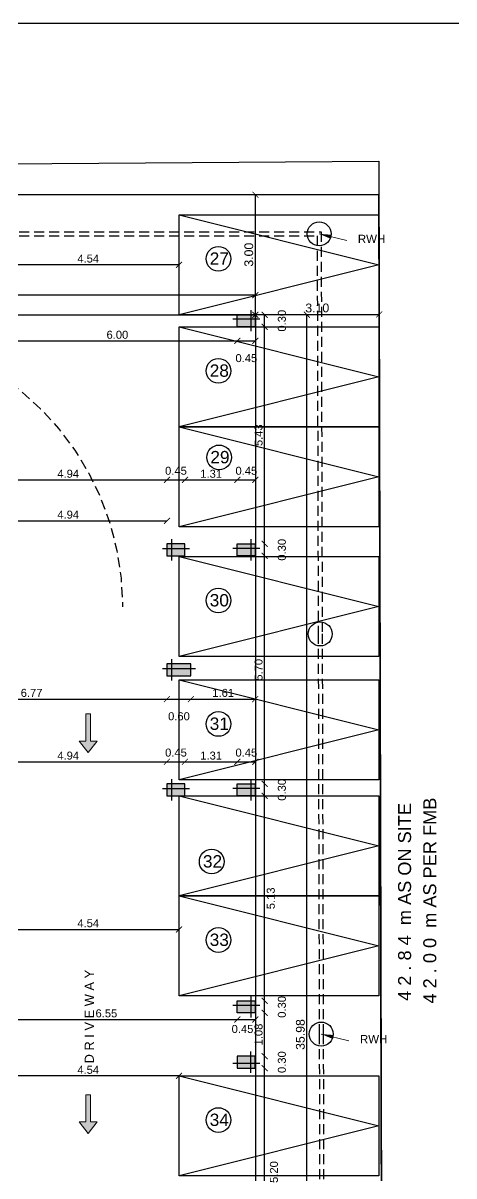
# Model space of a CAD drawing. Header units: metres. Extents: x 2130 to 3135, y 5414 to 5819.
# Drawn here: x 2823.92 to 2834.7, y 5627.74 to 5656.56 of the extents above; entities that cross this region are included whole.
import ezdxf

# ---------------------------------------------------------------- set-up
doc = ezdxf.new("R2010")
doc.units = ezdxf.units.M
doc.header["$MEASUREMENT"] = 0
doc.header["$PDMODE"] = 34
doc.linetypes.add('CONTINU', pattern=[0])
doc.linetypes.add('HIDDEN', pattern=[0.375, 0.25, -0.125])
doc.layers.get('0').update_dxf_attribs({"lineweight": 18})
doc.layers.get('Defpoints').update_dxf_attribs({"lineweight": 18})
for name, color, linetype in [('Boundary', 6, 'Continuous'), ('CAR TEXT', 5, 'Continuous'), ('CMDA CAR', 30, 'Continuous'), ('col', 1, 'Continuous'), ('DIM', 8, 'Continuous'), ('PATTA', 3, 'Continuous'), ('TITLE', 7, 'Continuous'), ('WALL', 2, 'Continuous'), ('WIN', 5, 'Continuous')]:
    doc.layers.add(name, color=color, linetype=linetype)
doc.layers.add('text', color=7, linetype='Continuous', lineweight=25)
doc.styles.add('A1', font='arial.ttf')
doc.styles.add('DIM', font='sanss___.ttf')
doc.styles.add('R1', font='arial.ttf')
doc.dimstyles.new('DIM-CMDA', dxfattribs={"dimtxt": 0.2, "dimasz": 0.15, "dimexe": 0.05, "dimexo": 0.0625, "dimgap": 0.05, "dimtad": 1, "dimzin": 1, "dimdsep": 46, "dimtxsty": 'R1', "dimblk": 'ARCHTICK', "dimcen": 0.09, "dimse1": 1, "dimse2": 1, "dimclrd": 8, "dimclre": 8, "dimadec": 0, "dimazin": 0, "dimtm": 1e-09, "dimtfac": 1, "dimtofl": 0, "dimtmove": 2, "dimatfit": 3, "dimfxl": 0, "dimtolj": 1, "dimtzin": 0, "dimlwd": -1, "dimlwe": -1, "dimarcsym": 0})

# ---------------------------------------------------------------- blocks, each defined once
blk = doc.blocks.new('CAR - 1')
at = {"color": 0}
blk.add_lwpolyline([(-1250, 0), (1250, 0), (1250, 5000), (-1250, 5000)], close=True, dxfattribs=at)
blk.add_lwpolyline([(1250, 0), (0, 5000), (-1250, 0), (1250, 0)], dxfattribs=at)
blk = doc.blocks.new('A$C52CC7759')
at = {"color": 0, "linetype": 'HIDDEN'}
for radius in [7, 4]:
    blk.add_arc((4, 0), radius, 90, 180, dxfattribs=at)
blk = doc.blocks.new('300x450')
blk.add_hatch(color=0).paths.add_polyline_path([(1602.841, -173.858), (1603.141, -173.858), (1603.141, -174.308), (1602.841, -174.308)])
at = {"color": 0}
for p, q in [((1602.956, -173.743), (1602.956, -174.423)), ((1602.726, -173.973), (1603.256, -173.973))]:
    blk.add_line(p, q, dxfattribs=at)
blk.add_lwpolyline([(1602.841, -173.858), (1603.141, -173.858), (1603.141, -174.308), (1602.841, -174.308)], close=True, dxfattribs=at)
blk = doc.blocks.new('300x600')
blk.add_hatch(color=0).paths.add_polyline_path([(1601.931, -173.858), (1602.231, -173.858), (1602.231, -174.458), (1601.931, -174.458)])
at = {"color": 0}
for p, q in [((1602.046, -173.743), (1602.046, -174.573)), ((1601.816, -173.973), (1602.346, -173.973))]:
    blk.add_line(p, q, dxfattribs=at)
blk.add_lwpolyline([(1601.931, -173.858), (1602.231, -173.858), (1602.231, -174.458), (1601.931, -174.458)], close=True, dxfattribs=at)
blk = doc.blocks.new('_ArchTick')
at = {"color": 0, "linetype": 'ByBlock', "const_width": 0.15}
blk.add_lwpolyline([(-0.5, -0.5), (0.5, 0.5)], dxfattribs=at)
blk = doc.blocks.new('*D789')
at = {"layer": 'Defpoints', "color": 0}
for p in [(2823.282, 5648.967), (2829.282, 5648.967), (2829.282, 5648.612)]:
    blk.add_point(p, dxfattribs=at)
at = {"layer": 'DIM', "color": 8}
blk.add_line((2823.282, 5648.612), (2829.282, 5648.612), dxfattribs=at)
at = {"layer": 'DIM', "color": 8, "xscale": 0.15, "yscale": 0.15, "zscale": 0.15, "rotation": 180}
blk.add_blockref('_ArchTick', (2823.282, 5648.612), dxfattribs=at)
at = {"layer": 'DIM', "color": 8, "xscale": 0.15, "yscale": 0.15, "zscale": 0.15}
blk.add_blockref('_ArchTick', (2829.282, 5648.612), dxfattribs=at)
at = {"layer": 'DIM', "color": 0, "insert": (2826.282, 5648.765), "char_height": 0.2, "attachment_point": 5, "style": 'R1'}
blk.add_mtext('\\A1;6.00', dxfattribs=at)
blk = doc.blocks.new('*D790')
at = {"layer": 'Defpoints', "color": 0}
for p in [(2829.282, 5648.967), (2829.732, 5648.967), (2829.732, 5648.612)]:
    blk.add_point(p, dxfattribs=at)
at = {"layer": 'DIM', "color": 8}
blk.add_line((2829.282, 5648.612), (2829.732, 5648.612), dxfattribs=at)
at = {"layer": 'DIM', "color": 8, "xscale": 0.15, "yscale": 0.15, "zscale": 0.15, "rotation": 180}
blk.add_blockref('_ArchTick', (2829.282, 5648.612), dxfattribs=at)
at = {"layer": 'DIM', "color": 8, "xscale": 0.15, "yscale": 0.15, "zscale": 0.15}
blk.add_blockref('_ArchTick', (2829.732, 5648.612), dxfattribs=at)
at = {"layer": 'DIM', "color": 0, "insert": (2829.507, 5648.181), "char_height": 0.2, "attachment_point": 5, "style": 'R1'}
blk.add_mtext('\\A1;0.45', dxfattribs=at)
blk = doc.blocks.new('*D796')
at = {"layer": 'Defpoints', "color": 0}
for p in [(2827.522, 5645.139), (2822.582, 5643.562), (2827.522, 5643.542)]:
    blk.add_point(p, dxfattribs=at)
at = {"layer": 'DIM', "color": 8}
blk.add_line((2822.582, 5645.139), (2827.522, 5645.139), dxfattribs=at)
at = {"layer": 'DIM', "color": 8, "xscale": 0.15, "yscale": 0.15, "zscale": 0.15, "rotation": 180}
blk.add_blockref('_ArchTick', (2822.582, 5645.139), dxfattribs=at)
at = {"layer": 'DIM', "color": 8, "xscale": 0.15, "yscale": 0.15, "zscale": 0.15}
blk.add_blockref('_ArchTick', (2827.522, 5645.139), dxfattribs=at)
at = {"layer": 'DIM', "color": 0, "insert": (2825.052, 5645.291), "char_height": 0.2, "attachment_point": 5, "style": 'R1'}
blk.add_mtext('\\A1;4.94', dxfattribs=at)
blk = doc.blocks.new('*D797')
at = {"layer": 'Defpoints', "color": 0}
for p in [(2827.972, 5645.139), (2827.522, 5643.542), (2827.972, 5643.542)]:
    blk.add_point(p, dxfattribs=at)
at = {"layer": 'DIM', "color": 8}
blk.add_line((2827.522, 5645.139), (2827.972, 5645.139), dxfattribs=at)
at = {"layer": 'DIM', "color": 8, "xscale": 0.15, "yscale": 0.15, "zscale": 0.15, "rotation": 180}
blk.add_blockref('_ArchTick', (2827.522, 5645.139), dxfattribs=at)
at = {"layer": 'DIM', "color": 8, "xscale": 0.15, "yscale": 0.15, "zscale": 0.15}
blk.add_blockref('_ArchTick', (2827.972, 5645.139), dxfattribs=at)
at = {"layer": 'DIM', "color": 0, "insert": (2827.747, 5645.366), "char_height": 0.2, "attachment_point": 5, "style": 'R1'}
blk.add_mtext('\\A1;0.45', dxfattribs=at)
blk = doc.blocks.new('*D798')
at = {"layer": 'Defpoints', "color": 0}
for p in [(2829.282, 5645.139), (2827.972, 5643.542), (2829.282, 5643.542)]:
    blk.add_point(p, dxfattribs=at)
at = {"layer": 'DIM', "color": 8}
blk.add_line((2827.972, 5645.139), (2829.282, 5645.139), dxfattribs=at)
at = {"layer": 'DIM', "color": 8, "xscale": 0.15, "yscale": 0.15, "zscale": 0.15, "rotation": 180}
blk.add_blockref('_ArchTick', (2827.972, 5645.139), dxfattribs=at)
at = {"layer": 'DIM', "color": 8, "xscale": 0.15, "yscale": 0.15, "zscale": 0.15}
blk.add_blockref('_ArchTick', (2829.282, 5645.139), dxfattribs=at)
at = {"layer": 'DIM', "color": 0, "insert": (2828.627, 5645.291), "char_height": 0.2, "attachment_point": 5, "style": 'R1'}
blk.add_mtext('\\A1;1.31', dxfattribs=at)
blk = doc.blocks.new('*D799')
at = {"layer": 'Defpoints', "color": 0}
for p in [(2829.732, 5645.139), (2829.282, 5643.542), (2829.732, 5643.542)]:
    blk.add_point(p, dxfattribs=at)
at = {"layer": 'DIM', "color": 8}
blk.add_line((2829.282, 5645.139), (2829.732, 5645.139), dxfattribs=at)
at = {"layer": 'DIM', "color": 8, "xscale": 0.15, "yscale": 0.15, "zscale": 0.15, "rotation": 180}
blk.add_blockref('_ArchTick', (2829.282, 5645.139), dxfattribs=at)
at = {"layer": 'DIM', "color": 8, "xscale": 0.15, "yscale": 0.15, "zscale": 0.15}
blk.add_blockref('_ArchTick', (2829.732, 5645.139), dxfattribs=at)
at = {"layer": 'DIM', "color": 0, "insert": (2829.507, 5645.366), "char_height": 0.2, "attachment_point": 5, "style": 'R1'}
blk.add_mtext('\\A1;0.45', dxfattribs=at)
blk = doc.blocks.new('*D812')
at = {"layer": 'Defpoints', "color": 0}
for p in [(2820.752, 5640.312), (2827.522, 5640.242), (2827.522, 5639.662)]:
    blk.add_point(p, dxfattribs=at)
at = {"layer": 'DIM', "color": 8}
blk.add_line((2820.752, 5639.662), (2827.522, 5639.662), dxfattribs=at)
at = {"layer": 'DIM', "color": 8, "xscale": 0.15, "yscale": 0.15, "zscale": 0.15, "rotation": 180}
blk.add_blockref('_ArchTick', (2820.752, 5639.662), dxfattribs=at)
at = {"layer": 'DIM', "color": 8, "xscale": 0.15, "yscale": 0.15, "zscale": 0.15}
blk.add_blockref('_ArchTick', (2827.522, 5639.662), dxfattribs=at)
at = {"layer": 'DIM', "color": 0, "insert": (2824.137, 5639.814), "char_height": 0.2, "attachment_point": 5, "style": 'R1'}
blk.add_mtext('\\A1;6.77', dxfattribs=at)
blk = doc.blocks.new('*D813')
at = {"layer": 'Defpoints', "color": 0}
for p in [(2827.522, 5640.242), (2828.122, 5640.242), (2828.122, 5639.662)]:
    blk.add_point(p, dxfattribs=at)
at = {"layer": 'DIM', "color": 8}
blk.add_line((2827.522, 5639.662), (2828.122, 5639.662), dxfattribs=at)
at = {"layer": 'DIM', "color": 8, "xscale": 0.15, "yscale": 0.15, "zscale": 0.15, "rotation": 180}
blk.add_blockref('_ArchTick', (2827.522, 5639.662), dxfattribs=at)
at = {"layer": 'DIM', "color": 8, "xscale": 0.15, "yscale": 0.15, "zscale": 0.15}
blk.add_blockref('_ArchTick', (2828.122, 5639.662), dxfattribs=at)
at = {"layer": 'DIM', "color": 0, "insert": (2827.822, 5639.23), "char_height": 0.2, "attachment_point": 5, "style": 'R1'}
blk.add_mtext('\\A1;0.60', dxfattribs=at)
blk = doc.blocks.new('*D814')
at = {"layer": 'Defpoints', "color": 0}
for p in [(2828.122, 5640.242), (2829.732, 5640.214), (2829.732, 5639.662)]:
    blk.add_point(p, dxfattribs=at)
at = {"layer": 'DIM', "color": 8}
blk.add_line((2828.122, 5639.662), (2829.732, 5639.662), dxfattribs=at)
at = {"layer": 'DIM', "color": 8, "xscale": 0.15, "yscale": 0.15, "zscale": 0.15, "rotation": 180}
blk.add_blockref('_ArchTick', (2828.122, 5639.662), dxfattribs=at)
at = {"layer": 'DIM', "color": 8, "xscale": 0.15, "yscale": 0.15, "zscale": 0.15}
blk.add_blockref('_ArchTick', (2829.732, 5639.662), dxfattribs=at)
at = {"layer": 'DIM', "color": 0, "insert": (2828.927, 5639.814), "char_height": 0.2, "attachment_point": 5, "style": 'R1'}
blk.add_mtext('\\A1;1.61', dxfattribs=at)
blk = doc.blocks.new('*D824')
at = {"layer": 'Defpoints', "color": 0}
for p in [(2827.522, 5638.095), (2827.522, 5637.242), (2822.582, 5637.027)]:
    blk.add_point(p, dxfattribs=at)
at = {"layer": 'DIM', "color": 8}
blk.add_line((2822.582, 5638.095), (2827.522, 5638.095), dxfattribs=at)
at = {"layer": 'DIM', "color": 8, "xscale": 0.15, "yscale": 0.15, "zscale": 0.15, "rotation": 180}
blk.add_blockref('_ArchTick', (2822.582, 5638.095), dxfattribs=at)
at = {"layer": 'DIM', "color": 8, "xscale": 0.15, "yscale": 0.15, "zscale": 0.15}
blk.add_blockref('_ArchTick', (2827.522, 5638.095), dxfattribs=at)
at = {"layer": 'DIM', "color": 0, "insert": (2825.052, 5638.247), "char_height": 0.2, "attachment_point": 5, "style": 'R1'}
blk.add_mtext('\\A1;4.94', dxfattribs=at)
blk = doc.blocks.new('*D825')
at = {"layer": 'Defpoints', "color": 0}
for p in [(2827.972, 5638.095), (2827.972, 5637.542), (2827.522, 5637.242)]:
    blk.add_point(p, dxfattribs=at)
at = {"layer": 'DIM', "color": 8}
blk.add_line((2827.522, 5638.095), (2827.972, 5638.095), dxfattribs=at)
at = {"layer": 'DIM', "color": 8, "xscale": 0.15, "yscale": 0.15, "zscale": 0.15, "rotation": 180}
blk.add_blockref('_ArchTick', (2827.522, 5638.095), dxfattribs=at)
at = {"layer": 'DIM', "color": 8, "xscale": 0.15, "yscale": 0.15, "zscale": 0.15}
blk.add_blockref('_ArchTick', (2827.972, 5638.095), dxfattribs=at)
at = {"layer": 'DIM', "color": 0, "insert": (2827.747, 5638.322), "char_height": 0.2, "attachment_point": 5, "style": 'R1'}
blk.add_mtext('\\A1;0.45', dxfattribs=at)
blk = doc.blocks.new('*D826')
at = {"layer": 'Defpoints', "color": 0}
for p in [(2829.282, 5638.095), (2827.972, 5637.542), (2829.282, 5637.542)]:
    blk.add_point(p, dxfattribs=at)
at = {"layer": 'DIM', "color": 8}
blk.add_line((2827.972, 5638.095), (2829.282, 5638.095), dxfattribs=at)
at = {"layer": 'DIM', "color": 8, "xscale": 0.15, "yscale": 0.15, "zscale": 0.15, "rotation": 180}
blk.add_blockref('_ArchTick', (2827.972, 5638.095), dxfattribs=at)
at = {"layer": 'DIM', "color": 8, "xscale": 0.15, "yscale": 0.15, "zscale": 0.15}
blk.add_blockref('_ArchTick', (2829.282, 5638.095), dxfattribs=at)
at = {"layer": 'DIM', "color": 0, "insert": (2828.627, 5638.247), "char_height": 0.2, "attachment_point": 5, "style": 'R1'}
blk.add_mtext('\\A1;1.31', dxfattribs=at)
blk = doc.blocks.new('*D697')
at = {"layer": 'Defpoints', "color": 0}
for p in [(2829.732, 5638.095), (2829.282, 5637.542), (2829.732, 5637.242)]:
    blk.add_point(p, dxfattribs=at)
at = {"layer": 'DIM', "color": 8}
blk.add_line((2829.282, 5638.095), (2829.732, 5638.095), dxfattribs=at)
at = {"layer": 'DIM', "color": 8, "xscale": 0.15, "yscale": 0.15, "zscale": 0.15, "rotation": 180}
blk.add_blockref('_ArchTick', (2829.282, 5638.095), dxfattribs=at)
at = {"layer": 'DIM', "color": 8, "xscale": 0.15, "yscale": 0.15, "zscale": 0.15}
blk.add_blockref('_ArchTick', (2829.732, 5638.095), dxfattribs=at)
at = {"layer": 'DIM', "color": 0, "insert": (2829.507, 5638.322), "char_height": 0.2, "attachment_point": 5, "style": 'R1'}
blk.add_mtext('\\A1;0.45', dxfattribs=at)
blk = doc.blocks.new('*D713')
at = {"layer": 'Defpoints', "color": 0}
for p in [(2829.282, 5631.653), (2822.732, 5631.187), (2829.282, 5630.737)]:
    blk.add_point(p, dxfattribs=at)
at = {"layer": 'DIM', "color": 8}
blk.add_line((2822.732, 5631.653), (2829.282, 5631.653), dxfattribs=at)
at = {"layer": 'DIM', "color": 8, "xscale": 0.15, "yscale": 0.15, "zscale": 0.15, "rotation": 180}
blk.add_blockref('_ArchTick', (2822.732, 5631.653), dxfattribs=at)
at = {"layer": 'DIM', "color": 8, "xscale": 0.15, "yscale": 0.15, "zscale": 0.15}
blk.add_blockref('_ArchTick', (2829.282, 5631.653), dxfattribs=at)
at = {"layer": 'DIM', "color": 0, "insert": (2826.007, 5631.805), "char_height": 0.2, "attachment_point": 5, "style": 'R1'}
blk.add_mtext('\\A1;6.55', dxfattribs=at)
blk = doc.blocks.new('*D714')
at = {"layer": 'Defpoints', "color": 0}
for p in [(2829.732, 5631.653), (2829.282, 5630.737), (2829.732, 5630.737)]:
    blk.add_point(p, dxfattribs=at)
at = {"layer": 'DIM', "color": 8}
blk.add_line((2829.282, 5631.653), (2829.732, 5631.653), dxfattribs=at)
at = {"layer": 'DIM', "color": 8, "xscale": 0.15, "yscale": 0.15, "zscale": 0.15, "rotation": 180}
blk.add_blockref('_ArchTick', (2829.282, 5631.653), dxfattribs=at)
at = {"layer": 'DIM', "color": 8, "xscale": 0.15, "yscale": 0.15, "zscale": 0.15}
blk.add_blockref('_ArchTick', (2829.732, 5631.653), dxfattribs=at)
at = {"layer": 'DIM', "color": 0, "insert": (2829.411, 5631.415), "char_height": 0.2, "attachment_point": 5, "style": 'R1'}
blk.add_mtext('\\A1;0.45', dxfattribs=at)
blk = doc.blocks.new('*D859')
at = {"layer": 'Defpoints', "color": 0}
for p in [(2829.732, 5630.437), (2829.965, 5630.437), (2829.732, 5625.242)]:
    blk.add_point(p, dxfattribs=at)
at = {"layer": 'DIM', "color": 8}
blk.add_line((2829.965, 5625.242), (2829.965, 5630.437), dxfattribs=at)
at = {"layer": 'DIM', "color": 8, "xscale": 0.15, "yscale": 0.15, "zscale": 0.15}
for p, rotation in [((2829.965, 5630.437), 90), ((2829.965, 5625.242), 270)]:
    blk.add_blockref('_ArchTick', p, dxfattribs=dict(at, rotation=rotation))
at = {"layer": 'DIM', "color": 0, "insert": (2830.198, 5627.84), "char_height": 0.2, "attachment_point": 5, "rotation": 90, "style": 'R1'}
blk.add_mtext('\\A1;5.20', dxfattribs=at)
blk = doc.blocks.new('*D860')
at = {"layer": 'Defpoints', "color": 0}
for p in [(2829.732, 5630.737), (2829.965, 5630.737), (2829.732, 5630.437)]:
    blk.add_point(p, dxfattribs=at)
at = {"layer": 'DIM', "color": 8}
blk.add_line((2829.965, 5630.437), (2829.965, 5630.737), dxfattribs=at)
at = {"layer": 'DIM', "color": 8, "xscale": 0.15, "yscale": 0.15, "zscale": 0.15}
for p, rotation in [((2829.965, 5630.737), 90), ((2829.965, 5630.437), 270)]:
    blk.add_blockref('_ArchTick', p, dxfattribs=dict(at, rotation=rotation))
at = {"layer": 'DIM', "color": 0, "insert": (2830.396, 5630.587), "char_height": 0.2, "attachment_point": 5, "rotation": 90, "style": 'R1'}
blk.add_mtext('\\A1;0.30', dxfattribs=at)
blk = doc.blocks.new('*D861')
at = {"layer": 'Defpoints', "color": 0}
for p in [(2829.732, 5631.817), (2829.965, 5631.817), (2829.732, 5630.737)]:
    blk.add_point(p, dxfattribs=at)
at = {"layer": 'DIM', "color": 8}
blk.add_line((2829.965, 5630.737), (2829.965, 5631.817), dxfattribs=at)
at = {"layer": 'DIM', "color": 8, "xscale": 0.15, "yscale": 0.15, "zscale": 0.15}
for p, rotation in [((2829.965, 5631.817), 90), ((2829.965, 5630.737), 270)]:
    blk.add_blockref('_ArchTick', p, dxfattribs=dict(at, rotation=rotation))
at = {"layer": 'DIM', "color": 0, "insert": (2829.813, 5631.277), "char_height": 0.2, "attachment_point": 5, "rotation": 90, "style": 'R1'}
blk.add_mtext('\\A1;1.08', dxfattribs=at)
blk = doc.blocks.new('*D862')
at = {"layer": 'Defpoints', "color": 0}
for p in [(2829.732, 5632.117), (2829.965, 5632.117), (2829.732, 5631.817)]:
    blk.add_point(p, dxfattribs=at)
at = {"layer": 'DIM', "color": 8}
blk.add_line((2829.965, 5631.817), (2829.965, 5632.117), dxfattribs=at)
at = {"layer": 'DIM', "color": 8, "xscale": 0.15, "yscale": 0.15, "zscale": 0.15}
for p, rotation in [((2829.965, 5632.117), 90), ((2829.965, 5631.817), 270)]:
    blk.add_blockref('_ArchTick', p, dxfattribs=dict(at, rotation=rotation))
at = {"layer": 'DIM', "color": 0, "insert": (2830.396, 5631.967), "char_height": 0.2, "attachment_point": 5, "rotation": 90, "style": 'R1'}
blk.add_mtext('\\A1;0.30', dxfattribs=at)
blk = doc.blocks.new('*D863')
at = {"layer": 'Defpoints', "color": 0}
for p in [(2829.732, 5637.242), (2829.965, 5637.242), (2829.732, 5632.117)]:
    blk.add_point(p, dxfattribs=at)
at = {"layer": 'DIM', "color": 8}
blk.add_line((2829.965, 5632.117), (2829.965, 5637.242), dxfattribs=at)
at = {"layer": 'DIM', "color": 8, "xscale": 0.15, "yscale": 0.15, "zscale": 0.15}
for p, rotation in [((2829.965, 5637.242), 90), ((2829.965, 5632.117), 270)]:
    blk.add_blockref('_ArchTick', p, dxfattribs=dict(at, rotation=rotation))
at = {"layer": 'DIM', "color": 0, "insert": (2830.119, 5634.68), "char_height": 0.2, "attachment_point": 5, "rotation": 90, "style": 'R1'}
blk.add_mtext('\\A1;5.13', dxfattribs=at)
blk = doc.blocks.new('*D864')
at = {"layer": 'Defpoints', "color": 0}
for p in [(2829.732, 5637.542), (2829.965, 5637.542), (2829.732, 5637.242)]:
    blk.add_point(p, dxfattribs=at)
at = {"layer": 'DIM', "color": 8}
blk.add_line((2829.965, 5637.242), (2829.965, 5637.542), dxfattribs=at)
at = {"layer": 'DIM', "color": 8, "xscale": 0.15, "yscale": 0.15, "zscale": 0.15}
for p, rotation in [((2829.965, 5637.542), 90), ((2829.965, 5637.242), 270)]:
    blk.add_blockref('_ArchTick', p, dxfattribs=dict(at, rotation=rotation))
at = {"layer": 'DIM', "color": 0, "insert": (2830.396, 5637.392), "char_height": 0.2, "attachment_point": 5, "rotation": 90, "style": 'R1'}
blk.add_mtext('\\A1;0.30', dxfattribs=at)
blk = doc.blocks.new('*D865')
at = {"layer": 'Defpoints', "color": 0}
for p in [(2829.732, 5643.242), (2829.965, 5643.242), (2829.732, 5637.542)]:
    blk.add_point(p, dxfattribs=at)
at = {"layer": 'DIM', "color": 8}
blk.add_line((2829.965, 5637.542), (2829.965, 5643.242), dxfattribs=at)
at = {"layer": 'DIM', "color": 8, "xscale": 0.15, "yscale": 0.15, "zscale": 0.15}
for p, rotation in [((2829.965, 5643.242), 90), ((2829.965, 5637.542), 270)]:
    blk.add_blockref('_ArchTick', p, dxfattribs=dict(at, rotation=rotation))
at = {"layer": 'DIM', "color": 0, "insert": (2829.813, 5640.392), "char_height": 0.2, "attachment_point": 5, "rotation": 90, "style": 'R1'}
blk.add_mtext('\\A1;5.70', dxfattribs=at)
blk = doc.blocks.new('*D866')
at = {"layer": 'Defpoints', "color": 0}
for p in [(2829.732, 5643.542), (2829.965, 5643.542), (2829.732, 5643.242)]:
    blk.add_point(p, dxfattribs=at)
at = {"layer": 'DIM', "color": 8}
blk.add_line((2829.965, 5643.242), (2829.965, 5643.542), dxfattribs=at)
at = {"layer": 'DIM', "color": 8, "xscale": 0.15, "yscale": 0.15, "zscale": 0.15}
for p, rotation in [((2829.965, 5643.542), 90), ((2829.965, 5643.242), 270)]:
    blk.add_blockref('_ArchTick', p, dxfattribs=dict(at, rotation=rotation))
at = {"layer": 'DIM', "color": 0, "insert": (2830.396, 5643.392), "char_height": 0.2, "attachment_point": 5, "rotation": 90, "style": 'R1'}
blk.add_mtext('\\A1;0.30', dxfattribs=at)
blk = doc.blocks.new('*D867')
at = {"layer": 'Defpoints', "color": 0}
for p in [(2829.732, 5648.967), (2829.965, 5648.967), (2829.732, 5643.542)]:
    blk.add_point(p, dxfattribs=at)
at = {"layer": 'DIM', "color": 8}
blk.add_line((2829.965, 5643.542), (2829.965, 5648.967), dxfattribs=at)
at = {"layer": 'DIM', "color": 8, "xscale": 0.15, "yscale": 0.15, "zscale": 0.15}
for p, rotation in [((2829.965, 5648.967), 90), ((2829.965, 5643.542), 270)]:
    blk.add_blockref('_ArchTick', p, dxfattribs=dict(at, rotation=rotation))
at = {"layer": 'DIM', "color": 0, "insert": (2829.813, 5646.255), "char_height": 0.2, "attachment_point": 5, "rotation": 90, "style": 'R1'}
blk.add_mtext('\\A1;5.43', dxfattribs=at)
blk = doc.blocks.new('*D868')
at = {"layer": 'Defpoints', "color": 0}
for p in [(2829.732, 5649.267), (2829.965, 5649.267), (2829.732, 5648.967)]:
    blk.add_point(p, dxfattribs=at)
at = {"layer": 'DIM', "color": 8}
blk.add_line((2829.965, 5648.967), (2829.965, 5649.267), dxfattribs=at)
at = {"layer": 'DIM', "color": 8, "xscale": 0.15, "yscale": 0.15, "zscale": 0.15}
for p, rotation in [((2829.965, 5649.267), 90), ((2829.965, 5648.967), 270)]:
    blk.add_blockref('_ArchTick', p, dxfattribs=dict(at, rotation=rotation))
at = {"layer": 'DIM', "color": 0, "insert": (2830.396, 5649.117), "char_height": 0.2, "attachment_point": 5, "rotation": 90, "style": 'R1'}
blk.add_mtext('\\A1;0.30', dxfattribs=at)
blk = doc.blocks.new('*D477')
at = {"layer": 'Defpoints', "color": 0}
for p in [(2806.932, 5649.756), (2806.932, 5648.134), (2829.732, 5647.863)]:
    blk.add_point(p, dxfattribs=at)
at = {"layer": 'DIM', "color": 8}
blk.add_line((2829.732, 5649.756), (2806.932, 5649.756), dxfattribs=at)
at = {"layer": 'DIM', "color": 8, "xscale": 0.15, "yscale": 0.15, "zscale": 0.15, "rotation": 180}
blk.add_blockref('_ArchTick', (2806.932, 5649.756), dxfattribs=at)
at = {"layer": 'DIM', "color": 8, "xscale": 0.15, "yscale": 0.15, "zscale": 0.15}
blk.add_blockref('_ArchTick', (2829.732, 5649.756), dxfattribs=at)
at = {"layer": 'DIM', "color": 2, "insert": (2818.332, 5649.918), "char_height": 0.22, "attachment_point": 5, "style": 'R1'}
blk.add_mtext('\\A1;22.80', dxfattribs=at)
blk = doc.blocks.new('*D480')
at = {"layer": 'Defpoints', "color": 0}
for p in [(2829.028, 5649.267), (2831.022, 5649.267), (2829.124, 5613.287)]:
    blk.add_point(p, dxfattribs=at)
at = {"layer": 'DIM', "color": 8}
blk.add_line((2831.022, 5613.287), (2831.022, 5649.267), dxfattribs=at)
at = {"layer": 'DIM', "color": 8, "xscale": 0.15, "yscale": 0.15, "zscale": 0.15}
for p, rotation in [((2831.022, 5649.267), 90), ((2831.022, 5613.287), 270)]:
    blk.add_blockref('_ArchTick', p, dxfattribs=dict(at, rotation=rotation))
at = {"layer": 'DIM', "color": 2, "insert": (2830.859, 5631.277), "char_height": 0.22, "attachment_point": 5, "rotation": 90, "style": 'R1'}
blk.add_mtext('\\A1;35.98', dxfattribs=at)
blk = doc.blocks.new('*D762')
at = {"layer": 'Defpoints', "color": 0}
for p in [(2823.284, 5650.517), (2823.284, 5650.517), (2827.823, 5650.517)]:
    blk.add_point(p, dxfattribs=at)
at = {"layer": 'DIM', "color": 8}
blk.add_line((2827.823, 5650.517), (2823.284, 5650.517), dxfattribs=at)
at = {"layer": 'DIM', "color": 8, "xscale": 0.15, "yscale": 0.15, "zscale": 0.15, "rotation": 180}
blk.add_blockref('_ArchTick', (2823.284, 5650.517), dxfattribs=at)
at = {"layer": 'DIM', "color": 8, "xscale": 0.15, "yscale": 0.15, "zscale": 0.15}
blk.add_blockref('_ArchTick', (2827.823, 5650.517), dxfattribs=at)
at = {"layer": 'DIM', "color": 0, "insert": (2825.553, 5650.669), "char_height": 0.2, "attachment_point": 5, "style": 'R1'}
blk.add_mtext('\\A1;4.54', dxfattribs=at)
blk = doc.blocks.new('*D763')
at = {"layer": 'Defpoints', "color": 0}
for p in [(2822.582, 5644.117), (2827.522, 5644.117), (2827.522, 5643.542)]:
    blk.add_point(p, dxfattribs=at)
at = {"layer": 'DIM', "color": 8}
blk.add_line((2822.582, 5644.117), (2827.522, 5644.117), dxfattribs=at)
at = {"layer": 'DIM', "color": 8, "xscale": 0.15, "yscale": 0.15, "zscale": 0.15, "rotation": 180}
blk.add_blockref('_ArchTick', (2822.582, 5644.117), dxfattribs=at)
at = {"layer": 'DIM', "color": 8, "xscale": 0.15, "yscale": 0.15, "zscale": 0.15}
blk.add_blockref('_ArchTick', (2827.522, 5644.117), dxfattribs=at)
at = {"layer": 'DIM', "color": 0, "insert": (2825.052, 5644.27), "char_height": 0.2, "attachment_point": 5, "style": 'R1'}
blk.add_mtext('\\A1;4.94', dxfattribs=at)
blk = doc.blocks.new('*D764')
at = {"layer": 'Defpoints', "color": 0}
for p in [(2827.823, 5635.012), (2823.284, 5634.836), (2827.823, 5633.905)]:
    blk.add_point(p, dxfattribs=at)
at = {"layer": 'DIM', "color": 8}
blk.add_line((2823.284, 5633.905), (2827.823, 5633.905), dxfattribs=at)
at = {"layer": 'DIM', "color": 8, "xscale": 0.15, "yscale": 0.15, "zscale": 0.15, "rotation": 180}
blk.add_blockref('_ArchTick', (2823.284, 5633.905), dxfattribs=at)
at = {"layer": 'DIM', "color": 8, "xscale": 0.15, "yscale": 0.15, "zscale": 0.15}
blk.add_blockref('_ArchTick', (2827.823, 5633.905), dxfattribs=at)
at = {"layer": 'DIM', "color": 0, "insert": (2825.553, 5634.057), "char_height": 0.2, "attachment_point": 5, "style": 'R1'}
blk.add_mtext('\\A1;4.54', dxfattribs=at)
blk = doc.blocks.new('*D765')
at = {"layer": 'Defpoints', "color": 0}
for p in [(2823.284, 5630.242), (2827.823, 5630.242), (2823.284, 5627.742)]:
    blk.add_point(p, dxfattribs=at)
at = {"layer": 'DIM', "color": 8}
blk.add_line((2827.823, 5630.242), (2823.284, 5630.242), dxfattribs=at)
at = {"layer": 'DIM', "color": 8, "xscale": 0.15, "yscale": 0.15, "zscale": 0.15, "rotation": 180}
blk.add_blockref('_ArchTick', (2823.284, 5630.242), dxfattribs=at)
at = {"layer": 'DIM', "color": 8, "xscale": 0.15, "yscale": 0.15, "zscale": 0.15}
blk.add_blockref('_ArchTick', (2827.823, 5630.242), dxfattribs=at)
at = {"layer": 'DIM', "color": 0, "insert": (2825.553, 5630.394), "char_height": 0.2, "attachment_point": 5, "style": 'R1'}
blk.add_mtext('\\A1;4.54', dxfattribs=at)
blk = doc.blocks.new('*D890')
at = {"layer": 'Defpoints', "color": 0}
for p in [(2829.732, 5649.267), (2832.831, 5649.275), (2832.831, 5649.275)]:
    blk.add_point(p, dxfattribs=at)
at = {"layer": 'DIM', "color": 8}
blk.add_line((2829.732, 5649.267), (2832.831, 5649.275), dxfattribs=at)
at = {"layer": 'DIM', "color": 8, "xscale": 0.15, "yscale": 0.15, "zscale": 0.15}
for p, rotation in [((2829.732, 5649.267), 180.1482486315936), ((2832.831, 5649.275), 0.1482486315936168)]:
    blk.add_blockref('_ArchTick', p, dxfattribs=dict(at, rotation=rotation))
at = {"layer": 'DIM', "color": 2, "insert": (2831.281, 5649.434), "char_height": 0.22, "attachment_point": 5, "rotation": 0.1482, "style": 'R1'}
blk.add_mtext('\\A1;3.10', dxfattribs=at)
blk = doc.blocks.new('*D891')
at = {"layer": 'Defpoints', "color": 0}
for p in [(2829.732, 5652.267), (2829.732, 5652.267), (2829.732, 5649.267)]:
    blk.add_point(p, dxfattribs=at)
at = {"layer": 'DIM', "color": 8}
blk.add_line((2829.732, 5649.267), (2829.732, 5652.267), dxfattribs=at)
at = {"layer": 'DIM', "color": 8, "xscale": 0.15, "yscale": 0.15, "zscale": 0.15}
for p, rotation in [((2829.732, 5652.267), 90), ((2829.732, 5649.267), 270)]:
    blk.add_blockref('_ArchTick', p, dxfattribs=dict(at, rotation=rotation))
at = {"layer": 'DIM', "color": 2, "insert": (2829.569, 5650.767), "char_height": 0.22, "attachment_point": 5, "rotation": 90, "style": 'R1'}
blk.add_mtext('\\A1;3.00', dxfattribs=at)

msp = doc.modelspace()

# ---------------------------------------------------------------- hatches: boundary and pattern name
at = {"linetype": 'CONTINU'}
h = msp.add_hatch(color=0, dxfattribs=at)
h.dxf.hatch_style = 1
h.paths.add_polyline_path([(2825.611, 5639.288), (2825.495, 5639.288), (2825.495, 5638.611), (2825.328, 5638.611), (2825.553, 5638.324), (2825.778, 5638.611), (2825.611, 5638.611)])
h = msp.add_hatch(color=0, dxfattribs=at)
h.dxf.hatch_style = 1
h.paths.add_polyline_path([(2825.611, 5629.768), (2825.495, 5629.768), (2825.495, 5629.092), (2825.328, 5629.092), (2825.553, 5628.804), (2825.778, 5629.092), (2825.611, 5629.092)])

# ---------------------------------------------------------------- linework, layer by layer
at = {"color": 0, "linetype": 'CONTINU'}
for points in [[(2825.611, 5639.288), (2825.495, 5639.288), (2825.495, 5638.611), (2825.328, 5638.611), (2825.553, 5638.324), (2825.778, 5638.611), (2825.611, 5638.611)], [(2825.611, 5629.768), (2825.495, 5629.768), (2825.495, 5629.092), (2825.328, 5629.092), (2825.553, 5628.804), (2825.778, 5629.092), (2825.611, 5629.092)]]:
    msp.add_lwpolyline(points, close=True, dxfattribs=at)
at = {"layer": 'Boundary'}
msp.add_lwpolyline([(2803.621, 5652.899), (2832.821, 5653.105), (2832.932, 5610.268), (2803.732, 5610.268)], close=True, dxfattribs=at)
at = {"layer": 'CAR TEXT', "color": 8}
for centre in [(2828.81, 5650.664), (2828.81, 5647.864), (2828.827, 5645.701), (2828.81, 5642.125), (2828.81, 5639.039), (2828.641, 5635.6), (2828.81, 5633.639), (2828.81, 5629.139)]:
    msp.add_circle(centre, 0.309, dxfattribs=at)
at = {"layer": 'PATTA'}
msp.add_lwpolyline([(2832.932, 5610.268), (2832.823, 5652.267), (2803.623, 5652.267), (2803.732, 5610.268), (2832.932, 5610.268)], dxfattribs=at)
at = {"layer": 'TITLE', "color": 7}
msp.add_lwpolyline([(2774.752, 5656.556), (2862.752, 5656.556), (2862.752, 5595.775), (2774.752, 5595.775)], close=True, dxfattribs=at)
at = {"layer": 'WALL', "color": 1}
msp.add_lwpolyline([(2829.732, 5613.287), (2806.932, 5613.287), (2806.932, 5649.267), (2829.732, 5649.267)], close=True, dxfattribs=at)
at = {"layer": 'WIN', "color": 9, "linetype": 'HIDDEN'}
for points in [[(2804.382, 5610.878), (2804.355, 5621.288), (2804.33, 5631.288), (2804.304, 5641.288), (2804.278, 5651.338), (2817.828, 5651.338), (2831.378, 5651.338), (2831.404, 5641.288), (2831.43, 5631.288), (2831.455, 5621.288), (2831.482, 5610.878), (2828.38, 5610.878), (2822.399, 5610.878), (2814.213, 5610.878), (2808.181, 5610.878)], [(2804.482, 5610.978), (2804.455, 5621.288), (2804.43, 5631.288), (2804.404, 5641.288), (2804.378, 5651.238), (2817.828, 5651.238), (2831.278, 5651.238), (2831.304, 5641.288), (2831.33, 5631.288), (2831.355, 5621.288), (2831.382, 5610.978), (2828.38, 5610.978), (2822.399, 5610.978), (2814.213, 5610.978), (2808.181, 5610.978)]]:
    msp.add_lwpolyline(points, close=True, dxfattribs=at)
at = {"layer": 'WIN', "color": 5}
for centre in [(2831.328, 5651.288), (2831.354, 5641.288), (2831.38, 5631.288)]:
    msp.add_circle(centre, 0.3, dxfattribs=at)

# ---------------------------------------------------------------- block references
at = {"layer": 'CMDA CAR', "color": 2, "xscale": -0.0009999999892898, "yscale": 0.0009999999892898, "zscale": 0.0009999999892898, "rotation": 270}
for p in [(2827.823, 5650.517), (2827.823, 5647.717), (2827.823, 5645.217), (2827.823, 5641.978), (2827.823, 5638.892), (2827.823, 5635.992), (2827.823, 5633.492), (2827.823, 5628.992)]:
    msp.add_blockref('CAR - 1', p, dxfattribs=at)
at = {"layer": 'col', "color": 7, "rotation": 270}
for p in [(3003.589, 7252.109), (3003.589, 7246.384), (3003.589, 7240.384), (3003.589, 7234.959)]:
    msp.add_blockref('300x450', p, dxfattribs=at)
at = {"layer": 'col', "color": 7, "xscale": -1}
for name, p, rotation in [('300x450', (2653.664, 7246.384), 90), ('300x600', (2653.664, 7242.473), 90), ('300x450', (2653.664, 7240.384), 90), ('300x450', (3003.589, 4027.596), 270)]:
    msp.add_blockref(name, p, dxfattribs=dict(at, rotation=rotation))
at = {"layer": 'WALL', "color": 8, "linetype": 'HIDDEN', "xscale": -1}
msp.add_blockref('A$C52CC7759', (2823.412, 5641.967), dxfattribs=at)

# ---------------------------------------------------------------- texts
at = {"layer": 'Boundary', "style": 'DIM'}
msp.add_text('4 2 . 8 4  m AS ON SITE', height=0.325, rotation=90, dxfattribs=at).set_placement((2833.627, 5632.118))
at = {"layer": 'CAR TEXT', "color": 7, "style": 'A1'}
for s, p in [('27', (2828.591, 5650.516)), ('28', (2828.591, 5647.716)), ('29', (2828.607, 5645.553)), ('30', (2828.591, 5641.977)), ('31', (2828.591, 5638.891)), ('32', (2828.422, 5635.451)), ('33', (2828.591, 5633.491)), ('34', (2828.591, 5628.991))]:
    msp.add_text(s, height=0.3089, dxfattribs=at).set_placement(p)
at = {"layer": 'PATTA', "style": 'DIM'}
msp.add_text('4 2 . 0 0  m AS PER FMB', height=0.325, rotation=90, dxfattribs=at).set_placement((2834.257, 5632.051))
at = {"layer": 'text', "style": 'A1'}
msp.add_text('D R I V E W A Y', height=0.23, rotation=89.9229, dxfattribs=at).set_placement((2825.694, 5630.555))
at = {"layer": 'text', "char_height": 0.2059, "width": 1.26285, "attachment_point": 3, "style": 'A1'}
for insert in [(2832.982, 5651.265), (2833.034, 5631.265)]:
    msp.add_mtext('RWH', dxfattribs=dict(at, insert=insert))

# ---------------------------------------------------------------- dimensions: what is measured, and where the dimension line sits
at = {"layer": 'DIM', "color": 7}
for p2, picture, middle in [((2829.732, 5652.267), '*D891', (2829.569, 5650.767)), ((2832.831, 5649.275), '*D890', (2831.281, 5649.434))]:
    dim = msp.add_aligned_dim(p1=(2829.732, 5649.267), p2=p2, distance=0, dimstyle='DIM-CMDA', override={"dimtxt": 0.22, "dimpost": '\\X', "dimclrt": 2}, dxfattribs=at)
    dim.commit()
    dim.dimension.update_dxf_attribs({"geometry": picture, "text_midpoint": middle})
at = {"layer": 'DIM', "color": 4}
for base, p1, p2, picture, middle in [((2823.284, 5650.517), (2827.823, 5650.517), (2823.284, 5650.517), '*D762', (2825.553, 5650.669)), ((2827.522, 5644.117), (2822.582, 5644.117), (2827.522, 5643.542), '*D763', (2825.052, 5644.27)), ((2827.823, 5633.905), (2823.284, 5634.836), (2827.823, 5635.012), '*D764', (2825.553, 5634.057)), ((2823.284, 5630.242), (2827.823, 5630.242), (2823.284, 5627.742), '*D765', (2825.553, 5630.394))]:
    dim = msp.add_linear_dim(base=base, p1=p1, p2=p2, dimstyle='DIM-CMDA', override={"dimpost": '\\X'}, dxfattribs=at)
    dim.commit()
    dim.dimension.update_dxf_attribs({"geometry": picture, "text_midpoint": middle})
at = {"layer": 'DIM', "color": 7}
for base, p1, p2, override, picture, middle in [((2806.932, 5649.756), (2829.732, 5647.863), (2806.932, 5648.134), {"dimtxt": 0.22, "dimpost": '\\X', "dimclrt": 2}, '*D477', (2818.332, 5649.918)), ((2829.282, 5648.612), (2823.282, 5648.967), (2829.282, 5648.967), {"dimpost": '\\X'}, '*D789', (2826.282, 5648.765)), ((2829.732, 5648.612), (2829.282, 5648.967), (2829.732, 5648.967), {"dimpost": '\\X'}, '*D790', (2829.507, 5648.181)), ((2827.522, 5645.139), (2822.582, 5643.562), (2827.522, 5643.542), {"dimpost": '\\X'}, '*D796', (2825.052, 5645.291)), ((2827.972, 5645.139), (2827.522, 5643.542), (2827.972, 5643.542), {"dimpost": '\\X'}, '*D797', (2827.747, 5645.366)), ((2829.282, 5645.139), (2827.972, 5643.542), (2829.282, 5643.542), {"dimpost": '\\X'}, '*D798', (2828.627, 5645.291)), ((2829.732, 5645.139), (2829.282, 5643.542), (2829.732, 5643.542), {"dimpost": '\\X'}, '*D799', (2829.507, 5645.366)), ((2827.522, 5639.662), (2820.752, 5640.312), (2827.522, 5640.242), {"dimpost": '\\X'}, '*D812', (2824.137, 5639.814)), ((2828.122, 5639.662), (2827.522, 5640.242), (2828.122, 5640.242), {"dimpost": '\\X'}, '*D813', (2827.822, 5639.23)), ((2829.732, 5639.662), (2828.122, 5640.242), (2829.732, 5640.214), {"dimpost": '\\X'}, '*D814', (2828.927, 5639.814)), ((2827.522, 5638.095), (2822.582, 5637.027), (2827.522, 5637.242), {"dimpost": '\\X'}, '*D824', (2825.052, 5638.247)), ((2827.972, 5638.095), (2827.522, 5637.242), (2827.972, 5637.542), {"dimpost": '\\X'}, '*D825', (2827.747, 5638.322)), ((2829.282, 5638.095), (2827.972, 5637.542), (2829.282, 5637.542), {"dimpost": '\\X'}, '*D826', (2828.627, 5638.247)), ((2829.732, 5638.095), (2829.282, 5637.542), (2829.732, 5637.242), {"dimpost": '\\X'}, '*D697', (2829.507, 5638.322)), ((2829.282, 5631.653), (2822.732, 5631.187), (2829.282, 5630.737), {"dimpost": '\\X'}, '*D713', (2826.007, 5631.805))]:
    dim = msp.add_linear_dim(base=base, p1=p1, p2=p2, dimstyle='DIM-CMDA', override=override, dxfattribs=at)
    dim.commit()
    dim.dimension.update_dxf_attribs({"geometry": picture, "text_midpoint": middle})
for base, p1, p2, override, picture, middle in [((2831.022, 5649.267), (2829.124, 5613.287), (2829.028, 5649.267), {"dimtxt": 0.22, "dimpost": '\\X', "dimclrt": 2}, '*D480', (2830.859, 5631.277)), ((2829.965, 5649.267), (2829.732, 5648.967), (2829.732, 5649.267), {"dimpost": '\\X'}, '*D868', (2830.396, 5649.117)), ((2829.964904184, 5648.967470721), (2829.731541974, 5643.542470721), (2829.731541974, 5648.967470721), {"dimpost": '\\X'}, '*D867', (2829.812721374, 5646.254970721)), ((2829.965, 5643.542), (2829.732, 5643.242), (2829.732, 5643.542), {"dimpost": '\\X'}, '*D866', (2830.396, 5643.392)), ((2829.965, 5643.242), (2829.732, 5637.542), (2829.732, 5643.242), {"dimpost": '\\X'}, '*D865', (2829.813, 5640.392)), ((2829.965, 5637.542), (2829.732, 5637.242), (2829.732, 5637.542), {"dimpost": '\\X'}, '*D864', (2830.396, 5637.392)), ((2829.965, 5632.117), (2829.732, 5631.817), (2829.732, 5632.117), {"dimpost": '\\X'}, '*D862', (2830.396, 5631.967)), ((2829.965, 5631.817), (2829.732, 5630.737), (2829.732, 5631.817), {"dimpost": '\\X'}, '*D861', (2829.813, 5631.277)), ((2829.965, 5630.737), (2829.732, 5630.437), (2829.732, 5630.737), {"dimpost": '\\X'}, '*D860', (2830.396, 5630.587))]:
    dim = msp.add_linear_dim(base=base, p1=p1, p2=p2, angle=90, dimstyle='DIM-CMDA', override=override, dxfattribs=at)
    dim.commit()
    dim.dimension.update_dxf_attribs({"geometry": picture, "text_midpoint": middle})
for base, p1, p2, picture, middle in [((2829.964904184, 5637.242470721), (2829.731541974, 5632.117470721), (2829.731541974, 5637.242470721), '*D863', (2830.119333741, 5634.679970721)), ((2829.964904184, 5630.437470721), (2829.731541974, 5625.242470721), (2829.731541974, 5630.437470721), '*D859', (2830.197533672, 5627.839970721))]:
    dim = msp.add_linear_dim(base=base, p1=p1, p2=p2, angle=90, dimstyle='DIM-CMDA', override={"dimpost": '\\X'}, dxfattribs=at)
    dim.commit()
    dim.dimension.update_dxf_attribs({"geometry": picture, "text_midpoint": middle, "dimtype": 160})
dim = msp.add_linear_dim(base=(2829.732, 5631.653), p1=(2829.282, 5630.737), p2=(2829.732, 5630.737), dimstyle='DIM-CMDA', override={"dimpost": '\\X'}, dxfattribs=at)
dim.commit()
dim.dimension.update_dxf_attribs({"geometry": '*D714', "text_midpoint": (2829.411, 5631.415), "dimtype": 160})

# ---------------------------------------------------------------- leaders
for points in [[(2831.328, 5651.288), (2832.019, 5651.12)], [(2831.38, 5631.288), (2832.071, 5631.12)]]:
    msp.add_leader(points, dimstyle='DIM-CMDA', override={"dimasz": 0.3, "dimtad": 0})

doc.saveas('drawing.dxf')
